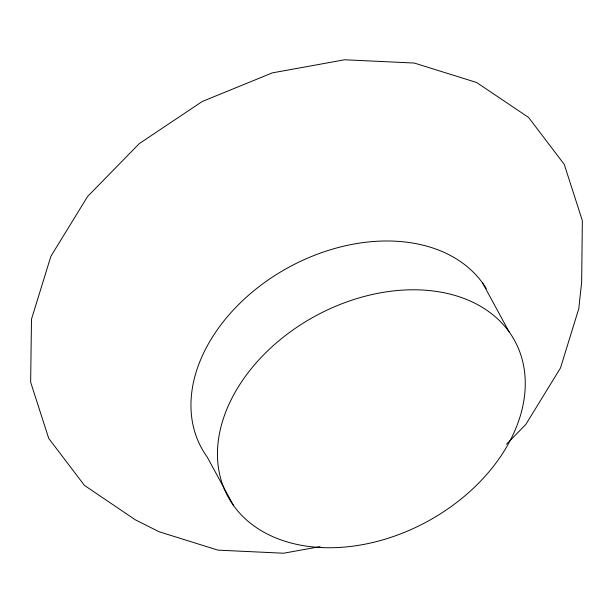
<?xml version="1.0" encoding="UTF-8"?>
<svg xmlns="http://www.w3.org/2000/svg" width="613" height="613" viewBox="0 0 613 613"><rect width="100%" height="100%" fill="white"/><g stroke="black" fill="none" stroke-linecap="round" stroke-linejoin="round"><path stroke-width="0.92" d="M506.491 444.226L525.824 424.449L560.474 368.015L578.756 308.768L581.645 282.386L582.35 220.626L564.251 164.376L528.59 117.458L476.63 82.502L414.342 63.055L344.659 59.775L272.333 72.878L202.282 101.467L139.297 143.611L87.659 196.413L50.887 256.295L31.493 319.166L30.65 382.198L48.749 438.448L84.41 485.366L135.205 519.747L159.234 531.808L217.944 550.129L283.612 553.225L320.032 546.627M482.569 282.999L509.066 331.802M233.645 505.733L207.148 456.938A163.204 117.006 -28.5 0 1 280.08 272.272A163.204 117.006 -28.5 0 1 486.262 288.57M322.584 547.616A163.204 117.006 -28.5 0 0 522.161 359.417A163.204 117.006 -28.5 0 0 269.322 349.264A163.204 117.006 -28.5 0 0 322.584 547.616"/></g></svg>
